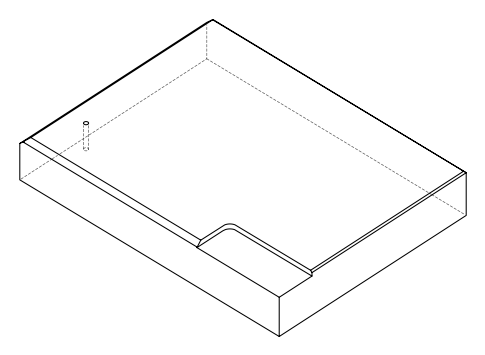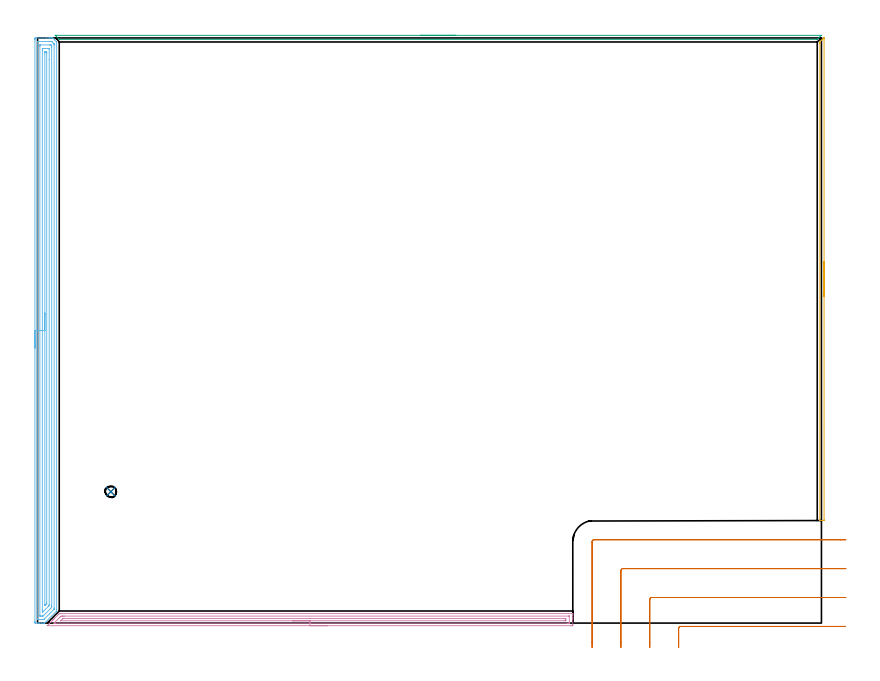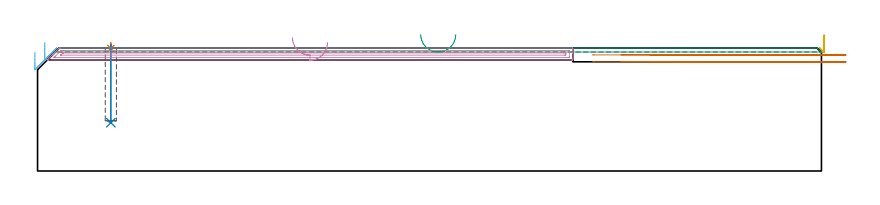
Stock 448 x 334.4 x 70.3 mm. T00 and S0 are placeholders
(PLAN: 7 operations, 3 tool changes, 29.7 min)
(1 SPOT_DRILL | STEP1POCKET | NXT0321_9005460120000 | 0.03 min | 1 mm3)
(2 DRILL_BLIND_HOLE_INTO_CENTER | STEP1POCKET | NXT0301_035 | 0.18 min | 1330 mm3)
(3 AREA_MILL | FG_CHAMFER_SURFACE | UGT0205_001 | 3.64 min | 1159 mm3)
(4 AREA_MILL_1 | FG_CHAMFER_SURFACE_1 | UGT0205_001 | 7.32 min | 7347 mm3)
(5 AREA_MILL_2 | FG_CHAMFER_SURFACE_2 | UGT0205_001 | 2.35 min | 791 mm3)
(6 AREA_MILL_3 | FG_CHAMFER_SURFACE_3 | UGT0205_001 | 13.51 min | 25496 mm3)
(7 MILL_CORNER_NOTCH_RECTANGULAR | CORNER_NOTCH_RECTANGULAR | UGT0201_105 | Follow Part, ap 5.5, ae 75% | 2.72 min | 65448 mm3)
(TOOL NXT0321_9005460120000 | NC Spot Drill, 142deg, 12mm, Carbide, Uncoated | D12 PA142 FL30 Z2)
(TOOL NXT0301_035 | Carbide Drill 6.4mm [860.1-0640-032A1-MM 2214] | D6.4 PA140 FL53 Z2)
(TOOL UGT0205_001 | Chamfer Mill 20 x 3 x 45 deg. | D20 FL50 Z2)
(TOOL UGT0201_105 | End Mill 22 mm | D22 FL25 Z2)
(OP 1 SPOT_DRILL)
G17 G21 G94 G90
T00 M6
G54
G17 G0 G90 X41.9 Y75.1 S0 M3
G43 Z80.3 H0
G94 G81 G98 Z70.025 F250. R73.3
G80
M5
M2
(OP 2 DRILL_BLIND_HOLE_INTO_CENTER)
G17 G21 G94 G90
T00 M6
G54
G17 G0 G90 X41.9 Y75.1 S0 M3
G43 Z80.3 H1
G94 G81 G98 Z27.6 F250. R72.3
G80
M5
M2
(OP 3 AREA_MILL)
G17 G21 G94 G90
T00 M6
G54
G17 G0 G90 X219. Y335.9 S1061 M3
G43 Z80.3 H0
Z78.
G94 G1 X219.038 Z77.128 F250.
X219.152 Z76.264
X219.341 Z75.412
X219.603 Z74.58
X219.937 Z73.774
X220.34 Z73.
X220.808 Z72.264
X221.34 Z71.572
X221.929 Z70.929
X222.572 Z70.34
X223.264 Z69.808
X224. Z69.34
X224.774 Z68.937
X225.58 Z68.603
X226.412 Z68.341
X227.263 Z68.152
X228.128 Z68.038
X229. Z68.
X447.736 Y335.899 Z67.999
X447.808 Y335.898 Z67.998
X447.863 Y335.896 Z67.996
X447.877 Y335.893 Z67.998
X447.883 Y335.891 Z68.
X447.855 Y335.852 Z68.04
X447.776 Y335.774 Z68.122
X447.736 Y335.735 Z68.162
X445.764 Y333.763 Z70.136
X445.633 Y333.635 Z70.261
X445.595 Y333.604 Z70.289
X445.504 Y333.6 Z70.3
X12.496
X12.405 Y333.604 Z70.289
X12.367 Y333.635 Z70.261
X12.236 Y333.763 Z70.136
X10.224 Y335.774 Z68.122
X10.145 Y335.852 Z68.04
X10.117 Y335.891 Z68.
X10.123 Y335.893 Z67.998
X10.137 Y335.896 Z67.996
X10.192 Y335.898 Z67.998
X10.264 Y335.899 Z67.999
X10.422 Y335.9 Z68.
X229.
X229.872 Z68.038
X230.736 Z68.152
X231.588 Z68.341
X232.42 Z68.603
X233.226 Z68.937
X234. Z69.34
X234.736 Z69.808
X235.428 Z70.34
X236.071 Z70.929
X236.66 Z71.572
X237.192 Z72.264
X237.66 Z73.
X238.063 Z73.774
X238.397 Z74.58
X238.659 Z75.412
X238.848 Z76.264
X238.962 Z77.128
X239. Z78.
G0 Z80.3
M5
M2
(OP 4 AREA_MILL_1)
G17 G21 G94 G90
T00 M6
G54
G17 G0 G90 X165.7 Y-1.5 S1061 M3
G43 Z80.3 H0
Z73.4
G94 G1 X165.662 Z72.528 F250.
X165.548 Z71.664
X165.359 Z70.812
X165.097 Z69.98
X164.763 Z69.174
X164.36 Z68.4
X163.891 Z67.664
X163.36 Z66.972
X162.771 Z66.329
X162.128 Z65.74
X161.436 Z65.209
X160.7 Z64.74
X159.926 Z64.337
X159.12 Z64.003
X158.288 Z63.741
X157.436 Z63.552
X156.572 Z63.438
X155.7 Z63.4
X5.502 Y-1.499
X6.56 Y-0.439 Z64.46
X7.342 Y0.343 Z65.241
X7.453 Y0.455 Z65.351
X8.346 Y1.347 Z66.245
X8.509 Y1.512 Z66.407
X8.669 Y1.67 Z66.568
X8.793 Y1.794 Z66.692
X8.948 Y1.95 Z66.845
X9.099 Y2.1 Z66.998
X9.239 Y2.241 Z67.138
X9.386 Y2.388 Z67.284
X9.529 Y2.53 Z67.428
X9.686 Y2.687 Z67.585
X9.824 Y2.827 Z67.722
X12.017 Y5.018 Z69.915
X12.365 Y5.364 Z70.263
X12.399 Y5.393 Z70.293
X13.258 Y5.4 Z70.3
X305.733
X305.89 Y5.398 Z70.288
X305.898 Y5.258 Z70.151
X305.9 Y5.114 Z70.013
Y4.798 Z69.698
Y4.141 Z69.036
Y2.936 Z67.833
Y2.388 Z67.282
Y-0.844 Z64.053
X305.897 Y-1.118 Z63.779
X305.89 Y-1.492 Z63.405
X305.673 Y-1.497 Z63.401
X305.286 Y-1.5 Z63.4
X155.7
Y-0.086 Z64.814
X10.141 Y-0.085 Z64.815
X9.686 Y-0.082 Z64.818
X9.521 Y-0.079 Z64.821
X9.39 Y-0.071 Z64.829
X9.448 Y-0.008 Z64.892
X9.522 Y0.07 Z64.97
X9.686 Y0.236 Z65.136
X9.887 Y0.438 Z65.338
X12.714 Y3.265 Z68.165
X12.984 Y3.534 Z68.434
X13.258 Y3.805 Z68.705
X13.432 Y3.97 Z68.87
X14.151 Y3.983 Z68.883
X14.311 Y3.984 Z68.884
X15.044 Y3.986 Z68.886
X15.203
X303.5 Y3.985 Z68.885
X303.66 Y3.984 Z68.884
X303.851 Y3.98 Z68.88
X303.89 Y3.979 Z68.879
X303.895 Y3.951 Z68.851
X303.897 Y3.921 Z68.821
X303.9 Y3.749 Z68.649
Y0.243 Z65.143
X303.898 Y0.112 Z65.012
X303.895 Y0.007 Z64.907
X303.89 Y-0.061 Z64.839
X303.883 Y-0.079 Z64.821
X303.866 Y-0.08 Z64.82
X303.5 Y-0.085 Z64.815
X303.341 Y-0.086 Z64.814
X302.607
X155.7
Y1.328 Z66.228
X13.445 Y1.329 Z66.229
X13.278 Y1.33 Z66.23
X13.258 Y1.332 Z66.232
X13.248 Y1.335 Z66.235
X13.251 Y1.345 Z66.245
X13.258 Y1.358 Z66.258
X14.288 Y2.388 Z67.288
X14.442 Y2.534 Z67.434
X14.47 Y2.559 Z67.459
X14.547 Y2.565 Z67.465
X14.671 Y2.569 Z67.469
X14.858 Y2.571 Z67.471
X300.821
X301.529 Y2.57 Z67.47
X301.714 Y2.568 Z67.468
X301.89 Y2.564 Z67.464
X301.895 Y2.388 Z67.288
X301.899 Y2.207 Z67.107
X301.895 Y1.512 Z66.412
X301.893 Y1.336 Z66.236
X301.714 Y1.334 Z66.234
X301.007 Y1.329 Z66.229
X155.7 Y1.328 Z66.228
X154.828 Z66.266
X153.963 Z66.38
X153.112 Z66.569
X152.28 Z66.832
X151.474 Z67.165
X150.7 Z67.568
X149.964 Z68.037
X149.272 Z68.568
X148.629 Z69.157
X148.04 Z69.801
X147.508 Z70.493
X147.04 Z71.228
X146.637 Z72.002
X146.303 Z72.808
X146.041 Z73.64
X145.852 Z74.492
X145.738 Z75.357
X145.7 Z76.228
G0 Z80.3
M5
M2
(OP 5 AREA_MILL_2)
G17 G21 G94 G90
T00 M6
G54
G17 G0 G90 X449.5 Y206.547 S1061 M3
G43 Z80.3 H0
Z77.9
G94 G1 Y206.509 Z77.029 F250.
Y206.395 Z76.164
Y206.206 Z75.312
Y205.944 Z74.48
Y205.61 Z73.674
Y205.207 Z72.9
Y204.738 Z72.164
Y204.207 Z71.472
Y203.618 Z70.829
Y202.975 Z70.24
Y202.282 Z69.709
Y201.547 Z69.24
Y200.773 Z68.837
Y199.967 Z68.503
Y199.135 Z68.241
Y198.283 Z68.052
Y197.418 Z67.938
Y196.547 Z67.9
Y59.03
X449.496 Y58.751 Z67.904
X449.491 Y58.603 Z67.905
X449.468 Y58.601 Z67.929
X447.322 Y58.6 Z70.077
X447.209 Y58.603 Z70.183
X447.103 Y58.61 Z70.288
X447.1 Y58.751 Z70.3
Y331.22
X447.107 Y332.1 Z70.293
X447.115 Y332.112 Z70.285
X447.427 Y332.429 Z69.969
X448.157 Y333.157 Z69.241
X448.3 Y333.301 Z69.095
X448.45 Y333.45 Z68.948
X448.583 Y333.584 Z68.814
X448.736 Y333.738 Z68.659
X449.195 Y334.193 Z68.205
X449.397 Y334.396 Z68.001
X449.495 Y334.491 Z67.903
X449.496 Z67.901
X449.499 Y334.229 Z67.9
X449.5 Y196.547
Y195.675 Z67.938
Y194.81 Z68.052
Y193.959 Z68.241
Y193.127 Z68.503
Y192.321 Z68.837
Y191.547 Z69.24
Y190.811 Z69.709
Y190.119 Z70.24
Y189.476 Z70.829
Y188.886 Z71.472
Y188.355 Z72.164
Y187.886 Z72.9
Y187.484 Z73.674
Y187.15 Z74.48
Y186.887 Z75.312
Y186.699 Z76.164
Y186.585 Z77.029
Y186.547 Z77.9
G0 Z80.3
M5
M2
(OP 6 AREA_MILL_3)
G17 G21 G94 G90
T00 M6
G54
G17 G0 G90 X-1.5 Y157.2 S1061 M3
G43 Z80.3 H0
Z67.9
G94 G1 Y157.238 Z67.028 F250.
Y157.352 Z66.163
Y157.541 Z65.312
Y157.803 Z64.48
Y158.137 Z63.674
Y158.54 Z62.9
Y159.008 Z62.164
Y159.54 Z61.472
Y160.129 Z60.829
Y160.772 Z60.24
Y161.464 Z59.708
Y162.2 Z59.24
Y162.974 Z58.837
Y163.78 Z58.503
Y164.612 Z58.241
Y165.464 Z58.052
Y166.328 Z57.938
Y167.2 Z57.9
Y333.361
X-1.499 Y333.784 Z57.901
X-1.495 Y334.249 Z57.903
X-1.492 Y334.391 Z57.906
X-1.036 Y334.395 Z58.362
X-0.427 Y334.4 Z58.97
X5.141 Z64.536
X6.571 Z65.968
X6.906 Z66.301
X7.576 Z66.975
X8.23 Z67.629
X8.337 Y334.399 Z67.736
X8.606 Y334.39 Z68.003
X8.671 Y334.328 Z68.069
X8.77 Y334.23 Z68.168
X8.873 Y334.128 Z68.271
X10.877 Y332.124 Z70.275
X10.888 Y332.109 Z70.287
X10.894 Y332.096 Z70.291
X10.9 Y331.997 Z70.3
Y7.762
X10.893 Y6.904 Z70.293
X10.877 Y6.877 Z70.277
X4.078 Y0.078 Z63.477
X4. Y0.01 Z63.395
X3.924 Y0. Z63.323
X3.818 Z63.217
X3.164 Z62.563
X2.494 Z61.889
X1.277 Z60.674
X0.729 Z60.124
X0.121 Z59.516
X-1.036 Y0.001 Z58.36
X-1.256 Y0.004 Z58.141
X-1.491 Y0.009 Z57.905
X-1.495 Y0.151 Z57.903
X-1.499 Y0.616 Z57.901
X-1.5 Y1.086 Z57.9
Y167.2
X-0.086 Z59.314
X-0.085 Y332.307 Z59.315
X-0.084 Y332.358 Z59.316
X-0.082 Y332.382 Z59.318
X-0.08 Y332.388 Z59.32
X-0.065 Y332.39 Z59.335
X0.333 Y332.399 Z59.733
X6.508 Y332.4 Z65.908
X6.906 Y332.399 Z66.306
X7.393 Y332.397 Z66.793
X7.788 Y332.39 Z67.188
X8.166 Y332.372 Z67.566
X8.551 Y331.997 Z67.951
X8.671 Y331.878 Z68.071
X9.436 Y331.104 Z68.836
X9.479 Y331.048 Z68.879
X9.481 Y331.001 Z68.881
X9.484 Y330.898 Z68.884
X9.485 Y330.692 Z68.885
X9.486 Y330.279 Z68.886
Y8.655
X9.483 Y8.243 Z68.883
X9.48 Y8.037 Z68.88
X9.478 Y7.939 Z68.878
X9.429 Y7.887 Z68.829
X9.31 Y7.762 Z68.71
X6.833 Y5.282 Z66.233
X3.952 Y2.403 Z63.352
X3.659 Y2.117 Z63.059
X3.565 Y2.026 Z62.965
X3.376 Y2.01 Z62.776
X2.889 Y2.002 Z62.289
X1.127 Y2. Z60.527
X0.729 Y2.001 Z60.129
X0.241 Y2.003 Z59.641
X0.021 Y2.01 Z59.421
X-0.079 Y2.026 Z59.321
X-0.085 Y2.333 Z59.315
Y2.403
X-0.086 Y167.2 Z59.314
X1.328 Z60.728
X1.329 Y329.604 Z60.729
X1.331 Y330.211 Z60.731
X1.334 Y330.354 Z60.734
X1.335 Y330.382 Z60.735
X1.364 Y330.39 Z60.764
X1.428 Y330.397 Z60.828
X1.612 Y330.399 Z61.012
X6.906 Z66.306
X7.606 Y330.396 Z67.006
X7.693 Y330.39 Z67.093
X7.788 Y330.305 Z67.188
X7.888 Y330.211 Z67.288
X7.991 Y330.102 Z67.391
X8.058 Y330.03 Z67.458
X8.065 Y329.994 Z67.465
X8.067 Y329.929 Z67.467
X8.071 Y329.318 Z67.471
Y329.031
Y10.155
X8.07 Y9.548 Z67.47
X8.069 Y9.265 Z67.469
X8.064 Y8.98 Z67.464
X7.756 Y8.655 Z67.156
X3.289 Y4.189 Z62.689
X3.126 Y4.037 Z62.526
X3.089 Y4.01 Z62.489
X2.992 Y4.006 Z62.392
X2.867 Y4.002 Z62.267
X2.68 Y4. Z62.08
X2.494 Z61.894
X1.797 Y4.001 Z61.197
X1.612 Y4.005 Z61.012
X1.426 Y4.01 Z60.826
X1.335 Y4.026 Z60.735
X1.332 Y4.094 Z60.732
X1.33 Y4.189 Z60.73
X1.329 Y4.475 Z60.729
X1.328 Y167.2 Z60.728
X2.743 Z62.143
Y327.531
X2.747 Y328.169 Z62.147
X2.75 Y328.377 Z62.15
X2.948 Y328.39 Z62.348
X3.376 Y328.399 Z62.776
X3.401 Y328.4 Z62.801
X4.259 Z63.659
X6.048 Z65.448
X6.456 Y328.392 Z65.856
X6.65 Y328.387 Z66.05
X6.652 Y328.275 Z66.052
X6.656 Y327.784 Z66.056
X6.657 Y321.973 Z66.057
Y10.441
X6.654 Y10.121 Z66.054
X6.65 Y10.042 Z66.05
X6.647 Y10.008 Z66.047
X6.628 Y9.985 Z66.028
X6.553 Y9.906 Z65.953
X6.2 Y9.548 Z65.6
X6.111 Y9.46 Z65.511
X4.413 Y7.762 Z63.813
X3.376 Y6.725 Z62.776
X3.003 Y6.354 Z62.403
X2.9 Y6.254 Z62.3
X2.76 Y6.121 Z62.16
X2.75 Y6.31 Z62.15
X2.745 Y6.615 Z62.145
X2.744 Y6.869 Z62.144
X2.743 Y7.51 Z62.143
Y167.2
X4.157 Z63.557
Y325.951
X4.158 Y326.158 Z63.558
X4.161 Y326.295 Z63.561
X4.165 Y326.391 Z63.565
X4.179 Y326.393 Z63.579
X4.259 Y326.397 Z63.659
X4.495 Y326.399 Z63.895
X5.141 Y326.392 Z64.541
X5.227 Y326.39 Z64.627
X5.237 Y326.054 Z64.637
X5.242 Y325.848 Z64.642
X5.243 Y325.745 Z64.643
X5.242 Y11.232 Z64.642
X5.239 Y11.129 Z64.639
X5.236 Y11.063 Z64.636
X5.214 Y11.025 Z64.614
X5.141 Y10.945 Z64.541
X4.893 Y10.692 Z64.293
X4.259 Y10.057 Z63.659
X4.195 Y9.995 Z63.595
X4.171 Y9.976 Z63.571
X4.166 Y9.972 Z63.566
X4.163 Y9.995 Z63.563
X4.159 Y10.132 Z63.559
X4.157 Y10.545 Z63.557
Y167.2
Y168.072 Z63.595
Y168.936 Z63.709
Y169.788 Z63.898
Y170.62 Z64.16
Y171.426 Z64.494
Y172.2 Z64.897
Y172.936 Z65.365
Y173.628 Z65.896
Y174.271 Z66.486
Y174.86 Z67.129
Y175.392 Z67.821
Y175.86 Z68.557
Y176.263 Z69.331
Y176.597 Z70.137
Y176.859 Z70.969
Y177.048 Z71.82
Y177.162 Z72.685
Y177.2 Z73.557
G0 Z80.3
M5
M2
(OP 7 MILL_CORNER_NOTCH_RECTANGULAR)
G17 G21 G94 G90
T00 M6
G54
G17 G0 G90 X461.835 Y-1.9 S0 M3
G43 Z80.3 H0
Z66.35
G94 G1 X458.835 F250.
X367.494 F500.
G3 X366.4 Y-2.994 R1.1
G1 Y-11.
Y-14. F250.
G0 Z80.3
X462. Y14.6
Z66.35
G1 X459.
X350.994 F500.
G3 X349.9 Y13.506 R1.1
G1 Y-11.
Y-14. F250.
G0 Z80.3
X462. Y31.1
Z66.35
G1 X459.
X334.494 F500.
G3 X333.4 Y30.006 R1.1
G1 Y-11.
Y-14. F250.
G0 Z80.3
X462. Y47.6
Z66.35
G1 X459.
X317.995 F500.
G3 X316.9 Y46.505 R1.1
G1 Y-11.
Y-14. F250.
G0 Z80.3
X461.835 Y-1.9
Z62.4
G1 X458.835
X367.494 F500.
G3 X366.4 Y-2.994 R1.1
G1 Y-11.
Y-14. F250.
G0 Z80.3
X462. Y14.6
Z62.4
G1 X459.
X350.994 F500.
G3 X349.9 Y13.506 R1.1
G1 Y-11.
Y-14. F250.
G0 Z80.3
X462. Y31.1
Z62.4
G1 X459.
X334.495 F500.
G3 X333.4 Y30.005 R1.1
G1 Y-11.
Y-14. F250.
G0 Z80.3
X462. Y47.6
Z62.4
G1 X459.
X317.995 F500.
G3 X316.9 Y46.505 R1.1
G1 Y-11.
Y-14. F250.
G0 Z80.3
M5
M2
